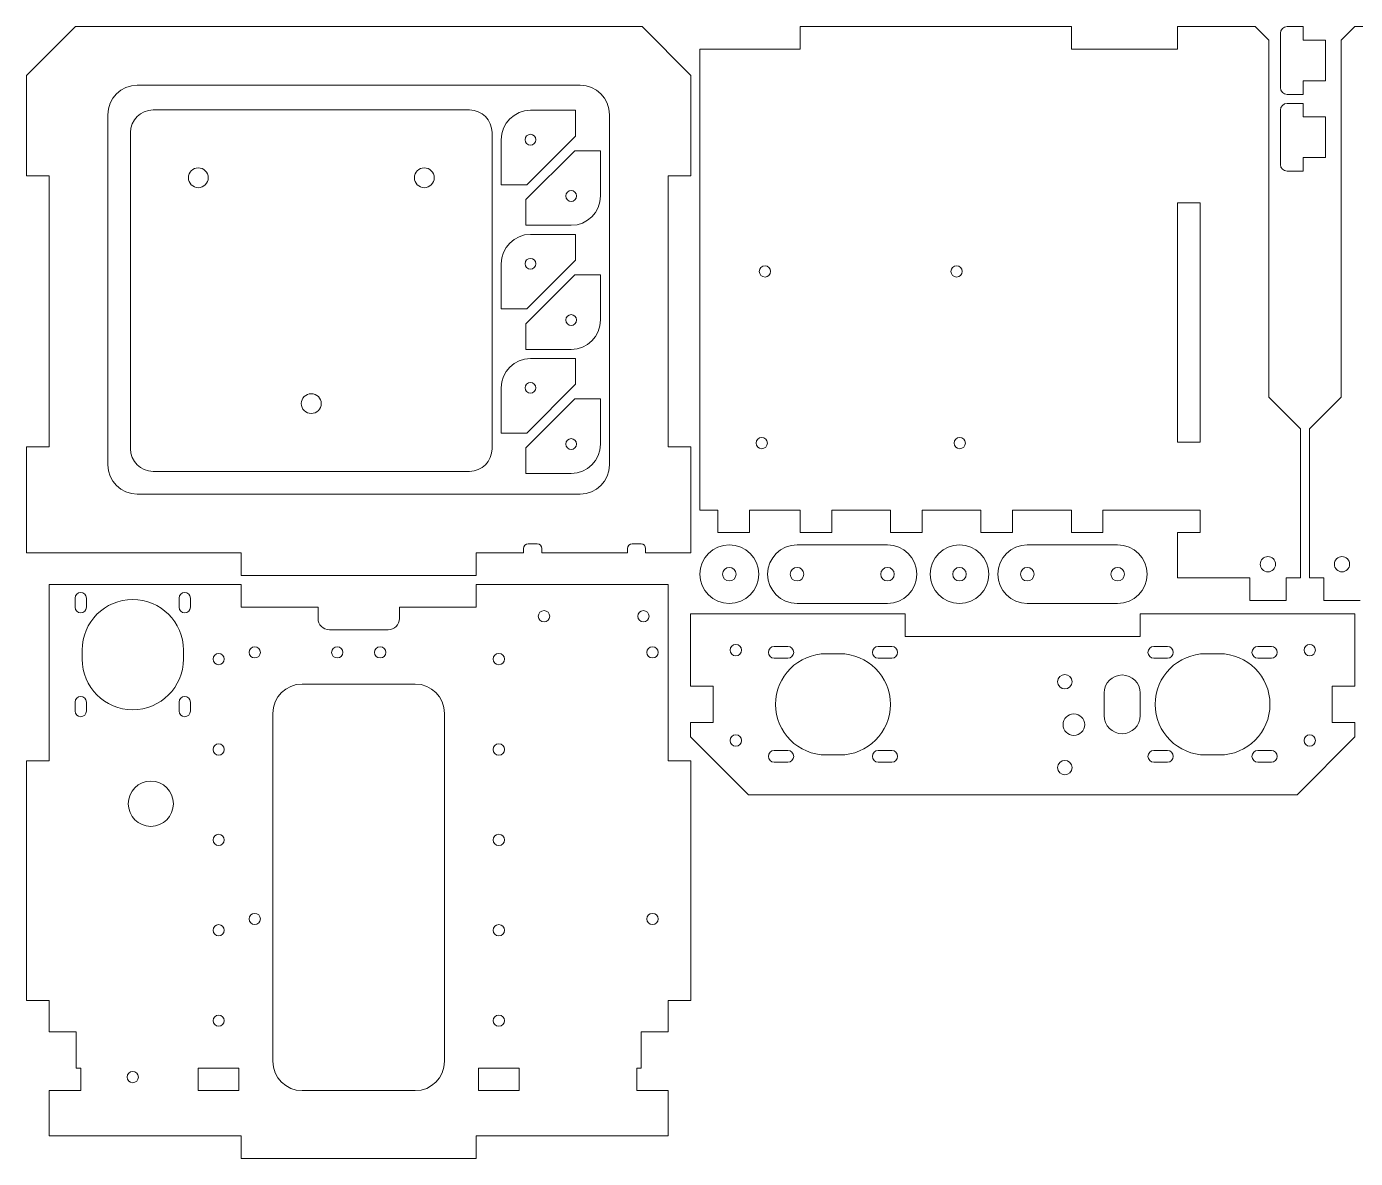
# Model space of a CAD drawing. Header units: inches. Extents: x 0.1 to 20.4, y 2.7 to 12.5.
# Drawn here: x 0.08 to 11.66, y 2.66 to 12.52 of the extents above; entities that cross this region are included whole.
import ezdxf

# ---------------------------------------------------------------- set-up
doc = ezdxf.new("R2010")
doc.units = ezdxf.units.IN

msp = doc.modelspace()

# ---------------------------------------------------------------- linework, layer by layer
at = {"color": 1, "linetype": 'Continuous', "lineweight": 9, "true_color": 0xff0000}
for points in [[(0.504, 12.52), (0.079, 12.094)], [(5.441, 12.52), (0.504, 12.52)], [(5.866, 12.094), (5.441, 12.52)], [(12.326, 12.52), (11.649, 12.52), (11.531, 12.402), (11.531, 9.291), (11.255, 9.016), (11.255, 7.717), (11.381, 7.717), (11.381, 7.52), (11.696, 7.52)], [(0.079, 12.094), (0.079, 11.22)], [(5.866, 11.22), (5.866, 12.094)], [(4.469, 11.79), (4.862, 11.79)], [(4.862, 11.566), (4.862, 11.79)], [(4.213, 11.14), (4.213, 11.542)], [(4.437, 11.14), (4.862, 11.566)], [(4.855, 11.437), (4.429, 11.012)], [(5.079, 11.437), (4.855, 11.437)], [(5.079, 11.437), (5.079, 11.035)], [(0.079, 11.22), (0.276, 11.22)], [(0.276, 11.22), (0.276, 8.858)], [(4.213, 11.14), (4.437, 11.14)], [(5.669, 8.858), (5.669, 11.22)], [(5.669, 11.22), (5.866, 11.22)], [(4.429, 11.012), (4.429, 10.788)], [(4.823, 10.788), (4.429, 10.788)], [(4.469, 10.709), (4.862, 10.709)], [(4.862, 10.485), (4.862, 10.709)], [(4.213, 10.059), (4.213, 10.461)], [(4.437, 10.059), (4.862, 10.485)], [(4.855, 10.356), (4.429, 9.931)], [(5.079, 10.356), (4.855, 10.356)], [(5.079, 10.356), (5.079, 9.954)], [(4.213, 10.059), (4.437, 10.059)], [(4.429, 9.931), (4.429, 9.707)], [(4.823, 9.707), (4.429, 9.707)], [(4.469, 9.628), (4.862, 9.628)], [(4.862, 9.404), (4.862, 9.628)], [(4.213, 8.978), (4.213, 9.38)], [(4.437, 8.978), (4.862, 9.404)], [(4.855, 9.275), (4.429, 8.85)], [(5.079, 9.275), (4.855, 9.275)], [(5.079, 9.275), (5.079, 8.873)], [(4.213, 8.978), (4.437, 8.978)], [(0.276, 8.858), (0.079, 8.858)], [(0.079, 8.858), (0.079, 7.933)], [(4.429, 8.85), (4.429, 8.626)], [(5.866, 8.858), (5.669, 8.858)], [(5.866, 7.933), (5.866, 8.858)], [(4.823, 8.626), (4.429, 8.626)], [(4.449, 8.012), (4.528, 8.012)], [(5.354, 8.012), (5.433, 8.012)], [(7.579, 8.004), (6.791, 8.004)], [(9.584, 8.004), (8.797, 8.004)], [(0.079, 7.933), (1.949, 7.933)], [(1.949, 7.933), (1.949, 7.736)], [(3.996, 7.736), (3.996, 7.933)], [(3.996, 7.933), (4.409, 7.933)], [(4.409, 7.933), (4.409, 7.972)], [(4.567, 7.972), (4.567, 7.933)], [(4.567, 7.933), (5.315, 7.933)], [(5.315, 7.933), (5.315, 7.972)], [(5.472, 7.972), (5.472, 7.933)], [(5.472, 7.933), (5.866, 7.933)], [(0.276, 7.657), (0.276, 6.122)], [(1.949, 7.657), (0.276, 7.657)], [(1.949, 7.736), (3.996, 7.736)], [(1.949, 7.461), (1.949, 7.657)], [(3.996, 7.657), (3.996, 7.461)], [(5.669, 7.657), (3.996, 7.657)], [(5.669, 6.122), (5.669, 7.657)], [(2.618, 7.461), (1.949, 7.461)], [(2.618, 7.362), (2.618, 7.461)], [(3.996, 7.461), (3.327, 7.461)], [(3.327, 7.461), (3.327, 7.362)], [(7.579, 7.492), (6.791, 7.492)], [(9.584, 7.492), (8.797, 7.492)], [(3.228, 7.264), (2.717, 7.264)], [(0.276, 6.122), (0.079, 6.122)], [(0.079, 6.122), (0.079, 4.035)], [(5.866, 6.122), (5.669, 6.122)], [(5.866, 4.035), (5.866, 6.122)], [(0.079, 4.035), (0.276, 4.035)], [(0.276, 4.035), (0.276, 3.76)], [(5.669, 3.76), (5.669, 4.035)], [(5.669, 4.035), (5.866, 4.035)], [(0.276, 3.76), (0.512, 3.76)], [(0.512, 3.76), (0.512, 3.445)], [(5.433, 3.445), (5.433, 3.76)], [(5.433, 3.76), (5.669, 3.76)], [(0.512, 3.445), (0.551, 3.445)], [(0.551, 3.445), (0.551, 3.248)], [(5.394, 3.248), (5.394, 3.445)], [(5.394, 3.445), (5.433, 3.445)], [(0.551, 3.248), (0.276, 3.248)], [(0.276, 3.248), (0.276, 2.854)], [(5.669, 3.248), (5.394, 3.248)], [(5.669, 2.854), (5.669, 3.248)], [(0.276, 2.854), (1.949, 2.854)], [(1.949, 2.854), (1.949, 2.657)], [(3.996, 2.657), (3.996, 2.854)], [(3.996, 2.854), (5.669, 2.854)], [(1.949, 2.657), (3.996, 2.657)]]:
    msp.add_lwpolyline(points, dxfattribs=at)
for points in [[(6.819, 12.52), (6.819, 12.323), (5.945, 12.323), (5.945, 8.307), (6.1, 8.307), (6.1, 8.11), (6.376, 8.11), (6.376, 8.307), (6.819, 8.307), (6.819, 8.11), (7.094, 8.11), (7.094, 8.307), (7.606, 8.307), (7.606, 8.11), (7.882, 8.11), (7.882, 8.307), (8.393, 8.307), (8.393, 8.11), (8.669, 8.11), (8.669, 8.307), (9.181, 8.307), (9.181, 8.11), (9.456, 8.11), (9.456, 8.307), (10.303, 8.307), (10.303, 8.11), (10.106, 8.11), (10.106, 7.717), (10.736, 7.717), (10.736, 7.52), (11.051, 7.52), (11.051, 7.717), (11.177, 7.717), (11.177, 9.016), (10.901, 9.291), (10.901, 12.402), (10.783, 12.52), (10.106, 12.52), (10.106, 12.323), (9.181, 12.323), (9.181, 12.52), (6.819, 12.52)], [(10.303, 10.984), (10.303, 8.898), (10.106, 8.898), (10.106, 10.984), (10.303, 10.984)], [(5.864, 6.457), (5.864, 6.331), (6.368, 5.827), (11.147, 5.827), (11.651, 6.331), (11.651, 6.457), (11.454, 6.457), (11.454, 6.772), (11.651, 6.772), (11.651, 7.402), (9.781, 7.402), (9.781, 7.205), (7.734, 7.205), (7.734, 7.402), (5.864, 7.402), (5.864, 6.772), (6.061, 6.772), (6.061, 6.457), (5.864, 6.457)], [(1.929, 3.445), (1.929, 3.248), (1.575, 3.248), (1.575, 3.445), (1.929, 3.445)], [(4.016, 3.445), (4.016, 3.248), (4.37, 3.248), (4.37, 3.445), (4.016, 3.445)]]:
    msp.add_lwpolyline(points, close=True, dxfattribs=at)
for points, knots in [([(11.199, 12.047), (11.199, 12.047), (11.396, 12.047), (11.396, 12.047), (11.396, 12.047), (11.396, 12.402), (11.396, 12.402), (11.396, 12.402), (11.199, 12.402), (11.199, 12.402), (11.199, 12.402), (11.199, 12.52), (11.199, 12.52), (11.199, 12.52), (11.061, 12.52), (11.061, 12.52), (11.028, 12.52), (11.002, 12.493), (11.002, 12.461), (11.002, 12.461), (11.002, 11.988), (11.002, 11.988), (11.002, 11.956), (11.028, 11.929), (11.061, 11.929), (11.061, 11.929), (11.199, 11.929), (11.199, 11.929), (11.199, 11.929), (11.199, 12.047), (11.199, 12.047)], [0, 0, 0, 0, 1, 1, 1, 2, 2, 2, 3, 3, 3, 4, 4, 4, 5, 5, 5, 6, 6, 6, 7, 7, 7, 8, 8, 8, 9, 9, 9, 10, 10, 10, 10]), ([(4.902, 8.445), (4.902, 8.445), (1.043, 8.445), (1.043, 8.445), (0.902, 8.445), (0.787, 8.559), (0.787, 8.701), (0.787, 8.701), (0.787, 11.752), (0.787, 11.752), (0.787, 11.893), (0.902, 12.008), (1.043, 12.008), (1.043, 12.008), (4.902, 12.008), (4.902, 12.008), (5.043, 12.008), (5.157, 11.893), (5.157, 11.752), (5.157, 11.752), (5.157, 8.701), (5.157, 8.701), (5.157, 8.559), (5.043, 8.445), (4.902, 8.445)], [0, 0, 0, 0, 1, 1, 1, 2, 2, 2, 3, 3, 3, 4, 4, 4, 5, 5, 5, 6, 6, 6, 7, 7, 7, 8, 8, 8, 8]), ([(11.199, 11.378), (11.199, 11.378), (11.396, 11.378), (11.396, 11.378), (11.396, 11.378), (11.396, 11.732), (11.396, 11.732), (11.396, 11.732), (11.199, 11.732), (11.199, 11.732), (11.199, 11.732), (11.199, 11.85), (11.199, 11.85), (11.199, 11.85), (11.061, 11.85), (11.061, 11.85), (11.028, 11.85), (11.002, 11.824), (11.002, 11.791), (11.002, 11.791), (11.002, 11.319), (11.002, 11.319), (11.002, 11.286), (11.028, 11.26), (11.061, 11.26), (11.061, 11.26), (11.199, 11.26), (11.199, 11.26), (11.199, 11.26), (11.199, 11.378), (11.199, 11.378)], [0, 0, 0, 0, 1, 1, 1, 2, 2, 2, 3, 3, 3, 4, 4, 4, 5, 5, 5, 6, 6, 6, 7, 7, 7, 8, 8, 8, 9, 9, 9, 10, 10, 10, 10]), ([(1.181, 8.644), (1.181, 8.644), (3.937, 8.644), (3.937, 8.644), (4.046, 8.644), (4.134, 8.732), (4.134, 8.841), (4.134, 8.841), (4.134, 11.596), (4.134, 11.596), (4.134, 11.705), (4.046, 11.793), (3.937, 11.793), (3.937, 11.793), (1.181, 11.793), (1.181, 11.793), (1.072, 11.793), (0.984, 11.705), (0.984, 11.596), (0.984, 11.596), (0.984, 8.841), (0.984, 8.841), (0.984, 8.732), (1.072, 8.644), (1.181, 8.644)], [0, 0, 0, 0, 1, 1, 1, 2, 2, 2, 3, 3, 3, 4, 4, 4, 5, 5, 5, 6, 6, 6, 7, 7, 7, 8, 8, 8, 8]), ([(4.469, 11.487), (4.495, 11.487), (4.516, 11.508), (4.516, 11.534), (4.516, 11.56), (4.495, 11.581), (4.469, 11.581), (4.442, 11.581), (4.421, 11.56), (4.421, 11.534), (4.421, 11.508), (4.442, 11.487), (4.469, 11.487)], [0, 0, 0, 0, 1, 1, 1, 2, 2, 2, 3, 3, 3, 4, 4, 4, 4]), ([(1.661, 11.203), (1.661, 11.251), (1.623, 11.289), (1.575, 11.289), (1.527, 11.289), (1.488, 11.251), (1.488, 11.203), (1.488, 11.155), (1.527, 11.116), (1.575, 11.116), (1.623, 11.116), (1.661, 11.155), (1.661, 11.203)], [0, 0, 0, 0, 1, 1, 1, 2, 2, 2, 3, 3, 3, 4, 4, 4, 4]), ([(3.63, 11.203), (3.63, 11.251), (3.591, 11.289), (3.543, 11.289), (3.496, 11.289), (3.457, 11.251), (3.457, 11.203), (3.457, 11.155), (3.496, 11.116), (3.543, 11.116), (3.591, 11.116), (3.63, 11.155), (3.63, 11.203)], [0, 0, 0, 0, 1, 1, 1, 2, 2, 2, 3, 3, 3, 4, 4, 4, 4]), ([(4.823, 11.091), (4.797, 11.091), (4.776, 11.07), (4.776, 11.044), (4.776, 11.017), (4.797, 10.996), (4.823, 10.996), (4.849, 10.996), (4.87, 11.017), (4.87, 11.044), (4.87, 11.07), (4.849, 11.091), (4.823, 11.091)], [0, 0, 0, 0, 1, 1, 1, 2, 2, 2, 3, 3, 3, 4, 4, 4, 4]), ([(4.469, 10.406), (4.495, 10.406), (4.516, 10.427), (4.516, 10.453), (4.516, 10.479), (4.495, 10.5), (4.469, 10.5), (4.442, 10.5), (4.421, 10.479), (4.421, 10.453), (4.421, 10.427), (4.442, 10.406), (4.469, 10.406)], [0, 0, 0, 0, 1, 1, 1, 2, 2, 2, 3, 3, 3, 4, 4, 4, 4]), ([(6.462, 10.386), (6.462, 10.359), (6.484, 10.337), (6.512, 10.337), (6.539, 10.337), (6.561, 10.359), (6.561, 10.386), (6.561, 10.413), (6.539, 10.435), (6.512, 10.435), (6.484, 10.435), (6.462, 10.413), (6.462, 10.386)], [0, 0, 0, 0, 1, 1, 1, 2, 2, 2, 3, 3, 3, 4, 4, 4, 4]), ([(8.132, 10.386), (8.132, 10.359), (8.154, 10.337), (8.181, 10.337), (8.208, 10.337), (8.23, 10.359), (8.23, 10.386), (8.23, 10.413), (8.208, 10.435), (8.181, 10.435), (8.154, 10.435), (8.132, 10.413), (8.132, 10.386)], [0, 0, 0, 0, 1, 1, 1, 2, 2, 2, 3, 3, 3, 4, 4, 4, 4]), ([(4.823, 10.01), (4.797, 10.01), (4.776, 9.989), (4.776, 9.963), (4.776, 9.937), (4.797, 9.915), (4.823, 9.915), (4.849, 9.915), (4.87, 9.937), (4.87, 9.963), (4.87, 9.989), (4.849, 10.01), (4.823, 10.01)], [0, 0, 0, 0, 1, 1, 1, 2, 2, 2, 3, 3, 3, 4, 4, 4, 4]), ([(4.469, 9.325), (4.495, 9.325), (4.516, 9.346), (4.516, 9.372), (4.516, 9.398), (4.495, 9.419), (4.469, 9.419), (4.442, 9.419), (4.421, 9.398), (4.421, 9.372), (4.421, 9.346), (4.442, 9.325), (4.469, 9.325)], [0, 0, 0, 0, 1, 1, 1, 2, 2, 2, 3, 3, 3, 4, 4, 4, 4]), ([(2.646, 9.234), (2.646, 9.282), (2.607, 9.321), (2.559, 9.321), (2.511, 9.321), (2.472, 9.282), (2.472, 9.234), (2.472, 9.186), (2.511, 9.148), (2.559, 9.148), (2.607, 9.148), (2.646, 9.186), (2.646, 9.234)], [0, 0, 0, 0, 1, 1, 1, 2, 2, 2, 3, 3, 3, 4, 4, 4, 4]), ([(4.823, 8.929), (4.797, 8.929), (4.776, 8.908), (4.776, 8.882), (4.776, 8.856), (4.797, 8.834), (4.823, 8.834), (4.849, 8.834), (4.87, 8.856), (4.87, 8.882), (4.87, 8.908), (4.849, 8.929), (4.823, 8.929)], [0, 0, 0, 0, 1, 1, 1, 2, 2, 2, 3, 3, 3, 4, 4, 4, 4]), ([(6.435, 8.89), (6.435, 8.863), (6.457, 8.841), (6.484, 8.841), (6.511, 8.841), (6.533, 8.863), (6.533, 8.89), (6.533, 8.917), (6.511, 8.939), (6.484, 8.939), (6.457, 8.939), (6.435, 8.917), (6.435, 8.89)], [0, 0, 0, 0, 1, 1, 1, 2, 2, 2, 3, 3, 3, 4, 4, 4, 4]), ([(8.159, 8.89), (8.159, 8.863), (8.181, 8.841), (8.208, 8.841), (8.236, 8.841), (8.258, 8.863), (8.258, 8.89), (8.258, 8.917), (8.236, 8.939), (8.208, 8.939), (8.181, 8.939), (8.159, 8.917), (8.159, 8.89)], [0, 0, 0, 0, 1, 1, 1, 2, 2, 2, 3, 3, 3, 4, 4, 4, 4]), ([(6.457, 7.748), (6.457, 7.889), (6.342, 8.004), (6.201, 8.004), (6.06, 8.004), (5.945, 7.889), (5.945, 7.748), (5.945, 7.607), (6.06, 7.492), (6.201, 7.492), (6.342, 7.492), (6.457, 7.607), (6.457, 7.748)], [0, 0, 0, 0, 1, 1, 1, 2, 2, 2, 3, 3, 3, 4, 4, 4, 4]), ([(6.791, 8.004), (6.65, 8.004), (6.535, 7.889), (6.535, 7.748), (6.535, 7.607), (6.65, 7.492), (6.791, 7.492)], [0, 0, 0, 0, 1, 1, 1, 2, 2, 2, 2]), ([(7.579, 7.492), (7.72, 7.492), (7.835, 7.607), (7.835, 7.748), (7.835, 7.889), (7.72, 8.004), (7.579, 8.004)], [0, 0, 0, 0, 1, 1, 1, 2, 2, 2, 2]), ([(8.462, 7.748), (8.462, 7.889), (8.348, 8.004), (8.206, 8.004), (8.065, 8.004), (7.951, 7.889), (7.951, 7.748), (7.951, 7.607), (8.065, 7.492), (8.206, 7.492), (8.348, 7.492), (8.462, 7.607), (8.462, 7.748)], [0, 0, 0, 0, 1, 1, 1, 2, 2, 2, 3, 3, 3, 4, 4, 4, 4]), ([(8.797, 8.004), (8.656, 8.004), (8.541, 7.889), (8.541, 7.748), (8.541, 7.607), (8.656, 7.492), (8.797, 7.492)], [0, 0, 0, 0, 1, 1, 1, 2, 2, 2, 2]), ([(9.584, 7.492), (9.726, 7.492), (9.84, 7.607), (9.84, 7.748), (9.84, 7.889), (9.726, 8.004), (9.584, 8.004)], [0, 0, 0, 0, 1, 1, 1, 2, 2, 2, 2]), ([(10.826, 7.835), (10.826, 7.798), (10.856, 7.768), (10.893, 7.768), (10.93, 7.768), (10.96, 7.798), (10.96, 7.835), (10.96, 7.872), (10.93, 7.902), (10.893, 7.902), (10.856, 7.902), (10.826, 7.872), (10.826, 7.835)], [0, 0, 0, 0, 1, 1, 1, 2, 2, 2, 3, 3, 3, 4, 4, 4, 4]), ([(11.538, 7.902), (11.502, 7.902), (11.472, 7.872), (11.472, 7.835), (11.472, 7.798), (11.502, 7.768), (11.538, 7.768), (11.575, 7.768), (11.605, 7.798), (11.605, 7.835), (11.605, 7.872), (11.575, 7.902), (11.538, 7.902)], [0, 0, 0, 0, 1, 1, 1, 2, 2, 2, 3, 3, 3, 4, 4, 4, 4]), ([(6.26, 7.748), (6.26, 7.781), (6.233, 7.807), (6.201, 7.807), (6.168, 7.807), (6.142, 7.781), (6.142, 7.748), (6.142, 7.715), (6.168, 7.689), (6.201, 7.689), (6.233, 7.689), (6.26, 7.715), (6.26, 7.748)], [0, 0, 0, 0, 1, 1, 1, 2, 2, 2, 3, 3, 3, 4, 4, 4, 4]), ([(6.791, 7.689), (6.824, 7.689), (6.85, 7.715), (6.85, 7.748), (6.85, 7.781), (6.824, 7.807), (6.791, 7.807), (6.759, 7.807), (6.732, 7.781), (6.732, 7.748), (6.732, 7.715), (6.759, 7.689), (6.791, 7.689)], [0, 0, 0, 0, 1, 1, 1, 2, 2, 2, 3, 3, 3, 4, 4, 4, 4]), ([(7.579, 7.689), (7.611, 7.689), (7.638, 7.715), (7.638, 7.748), (7.638, 7.781), (7.611, 7.807), (7.579, 7.807), (7.546, 7.807), (7.52, 7.781), (7.52, 7.748), (7.52, 7.715), (7.546, 7.689), (7.579, 7.689)], [0, 0, 0, 0, 1, 1, 1, 2, 2, 2, 3, 3, 3, 4, 4, 4, 4]), ([(8.265, 7.748), (8.265, 7.781), (8.239, 7.807), (8.206, 7.807), (8.174, 7.807), (8.147, 7.781), (8.147, 7.748), (8.147, 7.715), (8.174, 7.689), (8.206, 7.689), (8.239, 7.689), (8.265, 7.715), (8.265, 7.748)], [0, 0, 0, 0, 1, 1, 1, 2, 2, 2, 3, 3, 3, 4, 4, 4, 4]), ([(8.797, 7.689), (8.83, 7.689), (8.856, 7.715), (8.856, 7.748), (8.856, 7.781), (8.83, 7.807), (8.797, 7.807), (8.764, 7.807), (8.738, 7.781), (8.738, 7.748), (8.738, 7.715), (8.764, 7.689), (8.797, 7.689)], [0, 0, 0, 0, 1, 1, 1, 2, 2, 2, 3, 3, 3, 4, 4, 4, 4]), ([(9.584, 7.689), (9.617, 7.689), (9.643, 7.715), (9.643, 7.748), (9.643, 7.781), (9.617, 7.807), (9.584, 7.807), (9.552, 7.807), (9.525, 7.781), (9.525, 7.748), (9.525, 7.715), (9.552, 7.689), (9.584, 7.689)], [0, 0, 0, 0, 1, 1, 1, 2, 2, 2, 3, 3, 3, 4, 4, 4, 4]), ([(0.6, 7.539), (0.6, 7.567), (0.578, 7.589), (0.551, 7.589), (0.524, 7.589), (0.502, 7.567), (0.502, 7.539), (0.502, 7.539), (0.502, 7.461), (0.502, 7.461), (0.502, 7.433), (0.524, 7.411), (0.551, 7.411), (0.578, 7.411), (0.6, 7.433), (0.6, 7.461), (0.6, 7.461), (0.6, 7.539), (0.6, 7.539)], [0, 0, 0, 0, 1, 1, 1, 2, 2, 2, 3, 3, 3, 4, 4, 4, 5, 5, 5, 6, 6, 6, 6]), ([(1.445, 7.087), (1.445, 7.33), (1.247, 7.528), (1.004, 7.528), (0.76, 7.528), (0.563, 7.33), (0.563, 7.087), (0.563, 7.087), (0.563, 7.008), (0.563, 7.008), (0.563, 6.764), (0.76, 6.567), (1.004, 6.567), (1.247, 6.567), (1.445, 6.764), (1.445, 7.008), (1.445, 7.008), (1.445, 7.087), (1.445, 7.087)], [0, 0, 0, 0, 1, 1, 1, 2, 2, 2, 3, 3, 3, 4, 4, 4, 5, 5, 5, 6, 6, 6, 6]), ([(1.407, 7.461), (1.407, 7.433), (1.43, 7.411), (1.457, 7.411), (1.484, 7.411), (1.506, 7.433), (1.506, 7.461), (1.506, 7.461), (1.506, 7.539), (1.506, 7.539), (1.506, 7.567), (1.484, 7.589), (1.457, 7.589), (1.43, 7.589), (1.407, 7.567), (1.407, 7.539), (1.407, 7.539), (1.407, 7.461), (1.407, 7.461)], [0, 0, 0, 0, 1, 1, 1, 2, 2, 2, 3, 3, 3, 4, 4, 4, 5, 5, 5, 6, 6, 6, 6]), ([(4.537, 7.382), (4.537, 7.355), (4.559, 7.333), (4.587, 7.333), (4.614, 7.333), (4.636, 7.355), (4.636, 7.382), (4.636, 7.409), (4.614, 7.431), (4.587, 7.431), (4.559, 7.431), (4.537, 7.409), (4.537, 7.382)], [0, 0, 0, 0, 1, 1, 1, 2, 2, 2, 3, 3, 3, 4, 4, 4, 4]), ([(5.404, 7.382), (5.404, 7.355), (5.426, 7.333), (5.453, 7.333), (5.48, 7.333), (5.502, 7.355), (5.502, 7.382), (5.502, 7.409), (5.48, 7.431), (5.453, 7.431), (5.426, 7.431), (5.404, 7.409), (5.404, 7.382)], [0, 0, 0, 0, 1, 1, 1, 2, 2, 2, 3, 3, 3, 4, 4, 4, 4]), ([(2.018, 7.067), (2.018, 7.04), (2.04, 7.018), (2.067, 7.018), (2.094, 7.018), (2.116, 7.04), (2.116, 7.067), (2.116, 7.094), (2.094, 7.116), (2.067, 7.116), (2.04, 7.116), (2.018, 7.094), (2.018, 7.067)], [0, 0, 0, 0, 1, 1, 1, 2, 2, 2, 3, 3, 3, 4, 4, 4, 4]), ([(2.736, 7.067), (2.736, 7.04), (2.758, 7.018), (2.785, 7.018), (2.813, 7.018), (2.835, 7.04), (2.835, 7.067), (2.835, 7.094), (2.813, 7.116), (2.785, 7.116), (2.758, 7.116), (2.736, 7.094), (2.736, 7.067)], [0, 0, 0, 0, 1, 1, 1, 2, 2, 2, 3, 3, 3, 4, 4, 4, 4]), ([(3.11, 7.067), (3.11, 7.04), (3.132, 7.018), (3.159, 7.018), (3.187, 7.018), (3.209, 7.04), (3.209, 7.067), (3.209, 7.094), (3.187, 7.116), (3.159, 7.116), (3.132, 7.116), (3.11, 7.094), (3.11, 7.067)], [0, 0, 0, 0, 1, 1, 1, 2, 2, 2, 3, 3, 3, 4, 4, 4, 4]), ([(5.482, 7.067), (5.482, 7.04), (5.504, 7.018), (5.531, 7.018), (5.559, 7.018), (5.581, 7.04), (5.581, 7.067), (5.581, 7.094), (5.559, 7.116), (5.531, 7.116), (5.504, 7.116), (5.482, 7.094), (5.482, 7.067)], [0, 0, 0, 0, 1, 1, 1, 2, 2, 2, 3, 3, 3, 4, 4, 4, 4]), ([(6.307, 7.087), (6.307, 7.114), (6.285, 7.136), (6.258, 7.136), (6.23, 7.136), (6.208, 7.114), (6.208, 7.087), (6.208, 7.059), (6.23, 7.037), (6.258, 7.037), (6.285, 7.037), (6.307, 7.059), (6.307, 7.087)], [0, 0, 0, 0, 1, 1, 1, 2, 2, 2, 3, 3, 3, 4, 4, 4, 4]), ([(6.592, 7.118), (6.564, 7.118), (6.541, 7.095), (6.541, 7.067), (6.541, 7.039), (6.564, 7.016), (6.592, 7.016), (6.592, 7.016), (6.71, 7.016), (6.71, 7.016), (6.739, 7.016), (6.762, 7.039), (6.762, 7.067), (6.762, 7.095), (6.739, 7.118), (6.71, 7.118), (6.71, 7.118), (6.592, 7.118), (6.592, 7.118)], [0, 0, 0, 0, 1, 1, 1, 2, 2, 2, 3, 3, 3, 4, 4, 4, 5, 5, 5, 6, 6, 6, 6]), ([(7.498, 7.118), (7.469, 7.118), (7.447, 7.095), (7.447, 7.067), (7.447, 7.039), (7.469, 7.016), (7.498, 7.016), (7.498, 7.016), (7.616, 7.016), (7.616, 7.016), (7.644, 7.016), (7.667, 7.039), (7.667, 7.067), (7.667, 7.095), (7.644, 7.118), (7.616, 7.118), (7.616, 7.118), (7.498, 7.118), (7.498, 7.118)], [0, 0, 0, 0, 1, 1, 1, 2, 2, 2, 3, 3, 3, 4, 4, 4, 5, 5, 5, 6, 6, 6, 6]), ([(9.899, 7.118), (9.871, 7.118), (9.848, 7.095), (9.848, 7.067), (9.848, 7.039), (9.871, 7.016), (9.899, 7.016), (9.899, 7.016), (10.017, 7.016), (10.017, 7.016), (10.046, 7.016), (10.069, 7.039), (10.069, 7.067), (10.069, 7.095), (10.046, 7.118), (10.017, 7.118), (10.017, 7.118), (9.899, 7.118), (9.899, 7.118)], [0, 0, 0, 0, 1, 1, 1, 2, 2, 2, 3, 3, 3, 4, 4, 4, 5, 5, 5, 6, 6, 6, 6]), ([(10.805, 7.118), (10.777, 7.118), (10.754, 7.095), (10.754, 7.067), (10.754, 7.039), (10.777, 7.016), (10.805, 7.016), (10.805, 7.016), (10.923, 7.016), (10.923, 7.016), (10.951, 7.016), (10.974, 7.039), (10.974, 7.067), (10.974, 7.095), (10.951, 7.118), (10.923, 7.118), (10.923, 7.118), (10.805, 7.118), (10.805, 7.118)], [0, 0, 0, 0, 1, 1, 1, 2, 2, 2, 3, 3, 3, 4, 4, 4, 5, 5, 5, 6, 6, 6, 6]), ([(11.307, 7.087), (11.307, 7.114), (11.285, 7.136), (11.258, 7.136), (11.23, 7.136), (11.208, 7.114), (11.208, 7.087), (11.208, 7.059), (11.23, 7.037), (11.258, 7.037), (11.285, 7.037), (11.307, 7.059), (11.307, 7.087)], [0, 0, 0, 0, 1, 1, 1, 2, 2, 2, 3, 3, 3, 4, 4, 4, 4]), ([(1.703, 7.008), (1.703, 6.981), (1.725, 6.959), (1.752, 6.959), (1.779, 6.959), (1.801, 6.981), (1.801, 7.008), (1.801, 7.035), (1.779, 7.057), (1.752, 7.057), (1.725, 7.057), (1.703, 7.035), (1.703, 7.008)], [0, 0, 0, 0, 1, 1, 1, 2, 2, 2, 3, 3, 3, 4, 4, 4, 4]), ([(4.144, 7.008), (4.144, 6.981), (4.166, 6.959), (4.193, 6.959), (4.22, 6.959), (4.242, 6.981), (4.242, 7.008), (4.242, 7.035), (4.22, 7.057), (4.193, 7.057), (4.166, 7.057), (4.144, 7.035), (4.144, 7.008)], [0, 0, 0, 0, 1, 1, 1, 2, 2, 2, 3, 3, 3, 4, 4, 4, 4]), ([(7.163, 6.173), (7.407, 6.173), (7.604, 6.371), (7.604, 6.614), (7.604, 6.858), (7.407, 7.055), (7.163, 7.055), (7.163, 7.055), (7.045, 7.055), (7.045, 7.055), (6.801, 7.055), (6.604, 6.858), (6.604, 6.614), (6.604, 6.371), (6.801, 6.173), (7.045, 6.173), (7.045, 6.173), (7.163, 6.173), (7.163, 6.173)], [0, 0, 0, 0, 1, 1, 1, 2, 2, 2, 3, 3, 3, 4, 4, 4, 5, 5, 5, 6, 6, 6, 6]), ([(10.47, 6.173), (10.714, 6.173), (10.911, 6.371), (10.911, 6.614), (10.911, 6.858), (10.714, 7.055), (10.47, 7.055), (10.47, 7.055), (10.352, 7.055), (10.352, 7.055), (10.109, 7.055), (9.911, 6.858), (9.911, 6.614), (9.911, 6.371), (10.109, 6.173), (10.352, 6.173), (10.352, 6.173), (10.47, 6.173), (10.47, 6.173)], [0, 0, 0, 0, 1, 1, 1, 2, 2, 2, 3, 3, 3, 4, 4, 4, 5, 5, 5, 6, 6, 6, 6]), ([(9.187, 6.811), (9.187, 6.846), (9.158, 6.874), (9.124, 6.874), (9.089, 6.874), (9.061, 6.846), (9.061, 6.811), (9.061, 6.776), (9.089, 6.748), (9.124, 6.748), (9.158, 6.748), (9.187, 6.776), (9.187, 6.811)], [0, 0, 0, 0, 1, 1, 1, 2, 2, 2, 3, 3, 3, 4, 4, 4, 4]), ([(9.466, 6.516), (9.466, 6.516), (9.466, 6.713), (9.466, 6.713), (9.466, 6.8), (9.537, 6.87), (9.624, 6.87), (9.711, 6.87), (9.781, 6.8), (9.781, 6.713), (9.781, 6.713), (9.781, 6.516), (9.781, 6.516), (9.781, 6.429), (9.711, 6.358), (9.624, 6.358), (9.537, 6.358), (9.466, 6.429), (9.466, 6.516)], [0, 0, 0, 0, 1, 1, 1, 2, 2, 2, 3, 3, 3, 4, 4, 4, 5, 5, 5, 6, 6, 6, 6]), ([(3.465, 3.248), (3.465, 3.248), (2.48, 3.248), (2.48, 3.248), (2.339, 3.248), (2.224, 3.363), (2.224, 3.504), (2.224, 3.504), (2.224, 6.535), (2.224, 6.535), (2.224, 6.677), (2.339, 6.791), (2.48, 6.791), (2.48, 6.791), (3.465, 6.791), (3.465, 6.791), (3.606, 6.791), (3.72, 6.677), (3.72, 6.535), (3.72, 6.535), (3.72, 3.504), (3.72, 3.504), (3.72, 3.363), (3.606, 3.248), (3.465, 3.248)], [0, 0, 0, 0, 1, 1, 1, 2, 2, 2, 3, 3, 3, 4, 4, 4, 5, 5, 5, 6, 6, 6, 7, 7, 7, 8, 8, 8, 8]), ([(0.502, 6.555), (0.502, 6.528), (0.524, 6.506), (0.551, 6.506), (0.578, 6.506), (0.6, 6.528), (0.6, 6.555), (0.6, 6.555), (0.6, 6.634), (0.6, 6.634), (0.6, 6.661), (0.578, 6.683), (0.551, 6.683), (0.524, 6.683), (0.502, 6.661), (0.502, 6.634), (0.502, 6.634), (0.502, 6.555), (0.502, 6.555)], [0, 0, 0, 0, 1, 1, 1, 2, 2, 2, 3, 3, 3, 4, 4, 4, 5, 5, 5, 6, 6, 6, 6]), ([(1.407, 6.555), (1.407, 6.528), (1.43, 6.506), (1.457, 6.506), (1.484, 6.506), (1.506, 6.528), (1.506, 6.555), (1.506, 6.555), (1.506, 6.634), (1.506, 6.634), (1.506, 6.661), (1.484, 6.683), (1.457, 6.683), (1.43, 6.683), (1.407, 6.661), (1.407, 6.634), (1.407, 6.634), (1.407, 6.555), (1.407, 6.555)], [0, 0, 0, 0, 1, 1, 1, 2, 2, 2, 3, 3, 3, 4, 4, 4, 5, 5, 5, 6, 6, 6, 6]), ([(9.297, 6.437), (9.297, 6.489), (9.255, 6.531), (9.202, 6.531), (9.15, 6.531), (9.108, 6.489), (9.108, 6.437), (9.108, 6.385), (9.15, 6.343), (9.202, 6.343), (9.255, 6.343), (9.297, 6.385), (9.297, 6.437)], [0, 0, 0, 0, 1, 1, 1, 2, 2, 2, 3, 3, 3, 4, 4, 4, 4]), ([(1.703, 6.22), (1.703, 6.193), (1.725, 6.171), (1.752, 6.171), (1.779, 6.171), (1.801, 6.193), (1.801, 6.22), (1.801, 6.248), (1.779, 6.27), (1.752, 6.27), (1.725, 6.27), (1.703, 6.248), (1.703, 6.22)], [0, 0, 0, 0, 1, 1, 1, 2, 2, 2, 3, 3, 3, 4, 4, 4, 4]), ([(4.144, 6.22), (4.144, 6.193), (4.166, 6.171), (4.193, 6.171), (4.22, 6.171), (4.242, 6.193), (4.242, 6.22), (4.242, 6.248), (4.22, 6.27), (4.193, 6.27), (4.166, 6.27), (4.144, 6.248), (4.144, 6.22)], [0, 0, 0, 0, 1, 1, 1, 2, 2, 2, 3, 3, 3, 4, 4, 4, 4]), ([(6.307, 6.299), (6.307, 6.326), (6.285, 6.348), (6.258, 6.348), (6.23, 6.348), (6.208, 6.326), (6.208, 6.299), (6.208, 6.272), (6.23, 6.25), (6.258, 6.25), (6.285, 6.25), (6.307, 6.272), (6.307, 6.299)], [0, 0, 0, 0, 1, 1, 1, 2, 2, 2, 3, 3, 3, 4, 4, 4, 4]), ([(11.307, 6.299), (11.307, 6.326), (11.285, 6.348), (11.258, 6.348), (11.23, 6.348), (11.208, 6.326), (11.208, 6.299), (11.208, 6.272), (11.23, 6.25), (11.258, 6.25), (11.285, 6.25), (11.307, 6.272), (11.307, 6.299)], [0, 0, 0, 0, 1, 1, 1, 2, 2, 2, 3, 3, 3, 4, 4, 4, 4]), ([(6.71, 6.11), (6.739, 6.11), (6.762, 6.133), (6.762, 6.161), (6.762, 6.19), (6.739, 6.213), (6.71, 6.213), (6.71, 6.213), (6.592, 6.213), (6.592, 6.213), (6.564, 6.213), (6.541, 6.19), (6.541, 6.161), (6.541, 6.133), (6.564, 6.11), (6.592, 6.11), (6.592, 6.11), (6.71, 6.11), (6.71, 6.11)], [0, 0, 0, 0, 1, 1, 1, 2, 2, 2, 3, 3, 3, 4, 4, 4, 5, 5, 5, 6, 6, 6, 6]), ([(7.498, 6.213), (7.469, 6.213), (7.447, 6.19), (7.447, 6.161), (7.447, 6.133), (7.469, 6.11), (7.498, 6.11), (7.498, 6.11), (7.616, 6.11), (7.616, 6.11), (7.644, 6.11), (7.667, 6.133), (7.667, 6.161), (7.667, 6.19), (7.644, 6.213), (7.616, 6.213), (7.616, 6.213), (7.498, 6.213), (7.498, 6.213)], [0, 0, 0, 0, 1, 1, 1, 2, 2, 2, 3, 3, 3, 4, 4, 4, 5, 5, 5, 6, 6, 6, 6]), ([(9.899, 6.213), (9.871, 6.213), (9.848, 6.19), (9.848, 6.161), (9.848, 6.133), (9.871, 6.11), (9.899, 6.11), (9.899, 6.11), (10.017, 6.11), (10.017, 6.11), (10.046, 6.11), (10.069, 6.133), (10.069, 6.161), (10.069, 6.19), (10.046, 6.213), (10.017, 6.213), (10.017, 6.213), (9.899, 6.213), (9.899, 6.213)], [0, 0, 0, 0, 1, 1, 1, 2, 2, 2, 3, 3, 3, 4, 4, 4, 5, 5, 5, 6, 6, 6, 6]), ([(10.923, 6.11), (10.951, 6.11), (10.974, 6.133), (10.974, 6.161), (10.974, 6.19), (10.951, 6.213), (10.923, 6.213), (10.923, 6.213), (10.805, 6.213), (10.805, 6.213), (10.777, 6.213), (10.754, 6.19), (10.754, 6.161), (10.754, 6.133), (10.777, 6.11), (10.805, 6.11), (10.805, 6.11), (10.923, 6.11), (10.923, 6.11)], [0, 0, 0, 0, 1, 1, 1, 2, 2, 2, 3, 3, 3, 4, 4, 4, 5, 5, 5, 6, 6, 6, 6]), ([(9.187, 6.063), (9.187, 6.098), (9.158, 6.126), (9.124, 6.126), (9.089, 6.126), (9.061, 6.098), (9.061, 6.063), (9.061, 6.028), (9.089, 6), (9.124, 6), (9.158, 6), (9.187, 6.028), (9.187, 6.063)], [0, 0, 0, 0, 1, 1, 1, 2, 2, 2, 3, 3, 3, 4, 4, 4, 4]), ([(0.965, 5.748), (0.965, 5.639), (1.053, 5.551), (1.161, 5.551), (1.27, 5.551), (1.358, 5.639), (1.358, 5.748), (1.358, 5.857), (1.27, 5.945), (1.161, 5.945), (1.053, 5.945), (0.965, 5.857), (0.965, 5.748)], [0, 0, 0, 0, 1, 1, 1, 2, 2, 2, 3, 3, 3, 4, 4, 4, 4]), ([(1.703, 5.433), (1.703, 5.406), (1.725, 5.384), (1.752, 5.384), (1.779, 5.384), (1.801, 5.406), (1.801, 5.433), (1.801, 5.46), (1.779, 5.482), (1.752, 5.482), (1.725, 5.482), (1.703, 5.46), (1.703, 5.433)], [0, 0, 0, 0, 1, 1, 1, 2, 2, 2, 3, 3, 3, 4, 4, 4, 4]), ([(4.144, 5.433), (4.144, 5.406), (4.166, 5.384), (4.193, 5.384), (4.22, 5.384), (4.242, 5.406), (4.242, 5.433), (4.242, 5.46), (4.22, 5.482), (4.193, 5.482), (4.166, 5.482), (4.144, 5.46), (4.144, 5.433)], [0, 0, 0, 0, 1, 1, 1, 2, 2, 2, 3, 3, 3, 4, 4, 4, 4]), ([(2.018, 4.744), (2.018, 4.717), (2.04, 4.695), (2.067, 4.695), (2.094, 4.695), (2.116, 4.717), (2.116, 4.744), (2.116, 4.771), (2.094, 4.793), (2.067, 4.793), (2.04, 4.793), (2.018, 4.771), (2.018, 4.744)], [0, 0, 0, 0, 1, 1, 1, 2, 2, 2, 3, 3, 3, 4, 4, 4, 4]), ([(5.482, 4.744), (5.482, 4.717), (5.504, 4.695), (5.531, 4.695), (5.559, 4.695), (5.581, 4.717), (5.581, 4.744), (5.581, 4.771), (5.559, 4.793), (5.531, 4.793), (5.504, 4.793), (5.482, 4.771), (5.482, 4.744)], [0, 0, 0, 0, 1, 1, 1, 2, 2, 2, 3, 3, 3, 4, 4, 4, 4]), ([(1.703, 4.646), (1.703, 4.619), (1.725, 4.596), (1.752, 4.596), (1.779, 4.596), (1.801, 4.619), (1.801, 4.646), (1.801, 4.673), (1.779, 4.695), (1.752, 4.695), (1.725, 4.695), (1.703, 4.673), (1.703, 4.646)], [0, 0, 0, 0, 1, 1, 1, 2, 2, 2, 3, 3, 3, 4, 4, 4, 4]), ([(4.144, 4.646), (4.144, 4.619), (4.166, 4.596), (4.193, 4.596), (4.22, 4.596), (4.242, 4.619), (4.242, 4.646), (4.242, 4.673), (4.22, 4.695), (4.193, 4.695), (4.166, 4.695), (4.144, 4.673), (4.144, 4.646)], [0, 0, 0, 0, 1, 1, 1, 2, 2, 2, 3, 3, 3, 4, 4, 4, 4]), ([(1.703, 3.858), (1.703, 3.831), (1.725, 3.809), (1.752, 3.809), (1.779, 3.809), (1.801, 3.831), (1.801, 3.858), (1.801, 3.885), (1.779, 3.907), (1.752, 3.907), (1.725, 3.907), (1.703, 3.885), (1.703, 3.858)], [0, 0, 0, 0, 1, 1, 1, 2, 2, 2, 3, 3, 3, 4, 4, 4, 4]), ([(4.144, 3.858), (4.144, 3.831), (4.166, 3.809), (4.193, 3.809), (4.22, 3.809), (4.242, 3.831), (4.242, 3.858), (4.242, 3.885), (4.22, 3.907), (4.193, 3.907), (4.166, 3.907), (4.144, 3.885), (4.144, 3.858)], [0, 0, 0, 0, 1, 1, 1, 2, 2, 2, 3, 3, 3, 4, 4, 4, 4]), ([(0.955, 3.366), (0.955, 3.339), (0.977, 3.317), (1.004, 3.317), (1.031, 3.317), (1.053, 3.339), (1.053, 3.366), (1.053, 3.393), (1.031, 3.415), (1.004, 3.415), (0.977, 3.415), (0.955, 3.393), (0.955, 3.366)], [0, 0, 0, 0, 1, 1, 1, 2, 2, 2, 3, 3, 3, 4, 4, 4, 4])]:
    msp.add_open_spline(points, degree=3, knots=knots, dxfattribs=at)
for points in [[(4.469, 11.79), (4.327, 11.79), (4.213, 11.675), (4.213, 11.534)], [(4.823, 10.788), (4.964, 10.788), (5.079, 10.902), (5.079, 11.044)], [(4.469, 10.709), (4.327, 10.709), (4.213, 10.594), (4.213, 10.453)], [(4.823, 9.707), (4.964, 9.707), (5.079, 9.821), (5.079, 9.963)], [(4.469, 9.628), (4.327, 9.628), (4.213, 9.513), (4.213, 9.372)], [(4.823, 8.626), (4.964, 8.626), (5.079, 8.74), (5.079, 8.882)], [(4.449, 8.012), (4.427, 8.012), (4.409, 7.994), (4.409, 7.972)], [(4.567, 7.972), (4.567, 7.994), (4.549, 8.012), (4.528, 8.012)], [(5.354, 8.012), (5.333, 8.012), (5.315, 7.994), (5.315, 7.972)], [(5.472, 7.972), (5.472, 7.994), (5.455, 8.012), (5.433, 8.012)], [(2.618, 7.362), (2.618, 7.308), (2.662, 7.264), (2.717, 7.264)], [(3.228, 7.264), (3.283, 7.264), (3.327, 7.308), (3.327, 7.362)]]:
    msp.add_open_spline(points, degree=3, dxfattribs=at)

doc.saveas('drawing.dxf')
